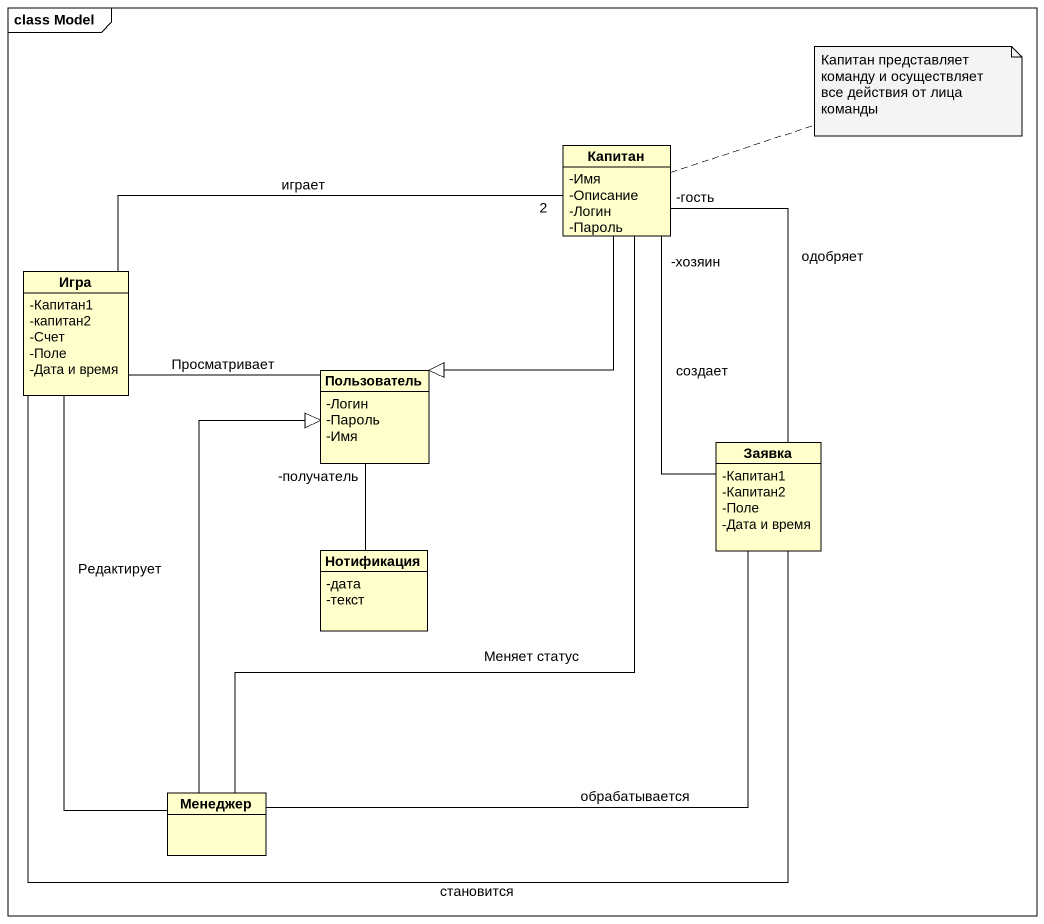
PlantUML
@startuml
mainframe class Model
hide circle
hide empty members
skinparam classAttributeIconSize 0
class Капитан {
  -Имя
  -Описание
  -Логин
  -Пароль
}
class Игра {
  -Капитан1
  -капитан2
  -Счет
  -Поле
  -Дата и время
}
class Пользователь {
  -Логин
  -Пароль
  -Имя
}
class Заявка {
  -Капитан1
  -Капитан2
  -Поле
  -Дата и время
}
class Нотификация {
  -дата
  -текст
}
class Менеджер
Капитан --|> Пользователь
Капитан "-гость" -- Заявка : одобряет
Игра -right- "2" Капитан : играет
Пользователь -left- Игра : Просматривает
Пользователь "-получатель" -- Нотификация
Заявка -up- "-хозяин" Капитан : создает
Заявка -left- Игра : становится
Менеджер -up- Капитан : Меняет статус
Менеджер -up- Игра : Редактирует
Менеджер -up-|> Пользователь
Менеджер -right- Заявка : обрабатывается
note right of Капитан : Капитан представляет команду и осуществляет все действия от лица команды
@enduml
